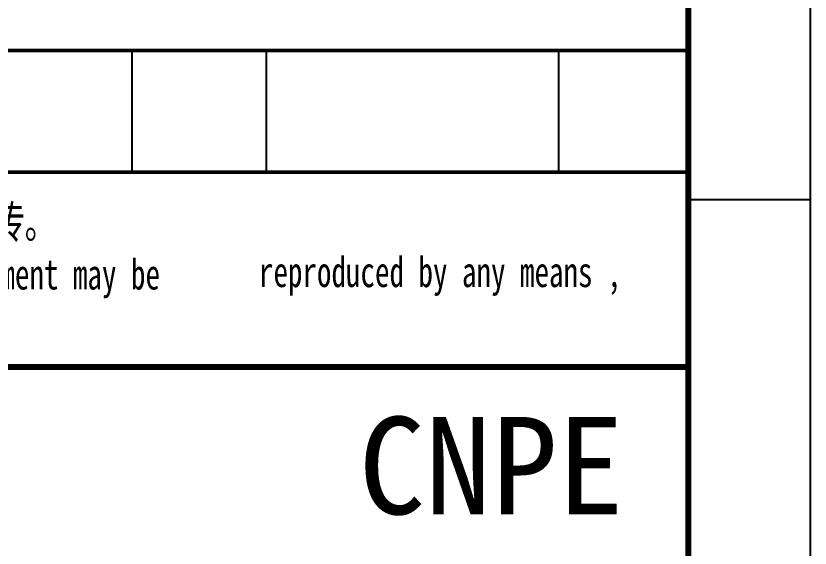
# Model space of a CAD drawing. Header units: inches. Extents: x 15 to 856, y 8 to 602.
# Drawn here: x 790.7 to 855.9, y 60.8 to 104.5 of the extents above; entities that cross this region are included whole.
import ezdxf

# ---------------------------------------------------------------- set-up
doc = ezdxf.new("R2010")
doc.units = ezdxf.units.IN
doc.header["$MEASUREMENT"] = 0
for name, color, linetype in [('1', 7, 'Continuous'), ('PUB_TEXT', 7, 'Continuous'), ('图框', 4, 'Continuous')]:
    doc.layers.add(name, color=color, linetype=linetype)
doc.styles.add('宋体', font='SimSun.ttf', dxfattribs={"width": 0.7})

# ---------------------------------------------------------------- blocks, each defined once
blk = doc.blocks.new('tk1')
at = {"layer": '图框'}
for p, q in [((10, 584), (10, -10)), ((0, 287), (0, 0)), ((0, 287), (0, 0)), ((0, 287), (0, 0)), ((0, 287), (0, 0)), ((0, 71.75), (10, 71.75))]:
    blk.add_line(p, q, dxfattribs=at)
at = {"layer": '图框', "color": 1}
blk.add_line((0, 574), (0, 0), dxfattribs=at)

msp = doc.modelspace()

# ---------------------------------------------------------------- linework, layer by layer
at = {"layer": '1'}
for p, q in [((800.302, 91.681), (800.302, 101.681)), ((811.302, 91.681), (811.302, 101.681)), ((835.302, 91.681), (835.302, 101.681)), ((845.932, 91.681), (665.932, 91.681))]:
    msp.add_line(p, q, dxfattribs=at)
at = {"layer": '1', "color": 7}
for points, const_width in [([(845.932, 91.681), (845.932, 149.681), (665.932, 149.681), (665.932, 91.681)], 0.5), ([(665.932, 101.681), (845.932, 101.681)], 0.3), ([(665.932, 17.681), (845.932, 17.681), (845.932, 91.681)], 0.5), ([(665.932, 91.681), (845.932, 91.681)], 0.3), ([(665.932, 91.681), (845.932, 91.681)], 0.3)]:
    msp.add_lwpolyline(points, dxfattribs=dict(at, const_width=const_width))
at = {"layer": '1', "color": 7, "const_width": 0.5}
msp.add_lwpolyline([(665.932, 75.681), (845.932, 75.681), (845.932, 17.681), (665.932, 17.681)], close=True, dxfattribs=at)

# ---------------------------------------------------------------- block references
at = {"linetype": 'Continuous'}
msp.add_blockref('tk1', (845.932, 17.681), dxfattribs=at)

# ---------------------------------------------------------------- texts
at = {"layer": '1', "color": 7, "ltscale": 0.8, "style": '宋体', "width": 0.7}
for s, height, p in [('本文件产权属中国核电工程有限公司（CNPE）所有，未经书面许可，不得以任何方式复制、传播、发表和外传。', 2.7, (667.733, 86.241)), ('This document is the property of China Nuclear Power Engineering CO.,LTD (CNPE) , no part of this document may be', 2.5, (668.048, 82.046)), ('reproduced by any means , ', 2.5, (810.693, 82.246))]:
    msp.add_text(s, height=height, dxfattribs=at).set_placement(p)
at = {"layer": 'PUB_TEXT', "color": 7, "style": '宋体'}
msp.add_text('CNPE', height=8, dxfattribs=at).set_placement((818.886, 63.584))

doc.saveas('drawing.dxf')
